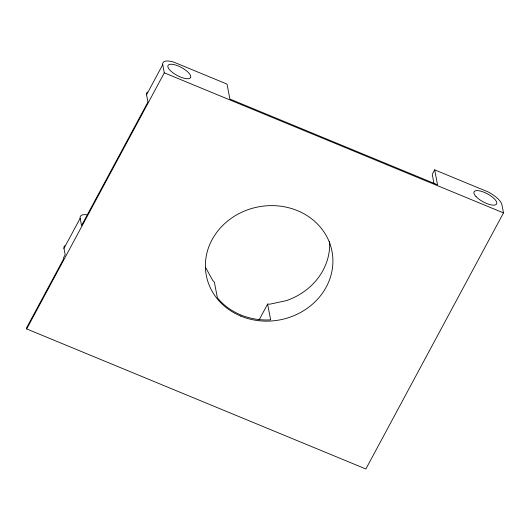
<?xml version="1.0" encoding="UTF-8"?>
<svg xmlns="http://www.w3.org/2000/svg" width="530" height="530" viewBox="0 0 530 530"><rect width="100%" height="100%" fill="white"/><g stroke="black" fill="none" stroke-linecap="round" stroke-linejoin="round"><path stroke-width="0.79" d="M433.759 183.625A12.8 3.312 -67.6 0 0 433.679 181.843L432.235 174.363L434.666 169.845L488.163 191.94A18.55 6.565 28.3 0 1 501.923 204.719L503.5 212.908L365.866 468.984L26.679 328.925L26.5 327.977L63.739 258.686L63.56 257.739L65.177 254.731L63.964 248.431L80.156 218.307A18.55 6.565 28.3 0 1 87.105 214.809M80.156 218.307L81.554 225.548L147.943 102.025L146.545 94.784L162.736 64.66A18.55 6.565 28.3 0 1 173.529 62.01L227.025 84.104L229.901 99.057L437.548 184.804L434.666 169.845M26.679 328.925L164.313 72.842L162.736 64.66M259.037 320.04L267.61 304.094L269.949 304.154L286.286 300.662A63.991 57.518 -10.9 0 0 329.62 241.554M164.313 72.842L503.5 212.908M205.494 267.299L212.821 280.562L214.365 282.106L217.393 297.847C230.172 313.449 250.743 321.074 270.644 319.835L267.61 304.094M146.545 94.784A18.55 6.565 28.3 0 1 147.446 92.048M63.964 248.431A18.55 6.565 28.3 0 1 64.872 245.695M190.615 77.479L189.727 78.341A12.8 4.525 28.3 0 1 177.365 75.598L174.502 73.909A12.8 4.525 28.3 0 1 168.494 64.892A12.8 4.525 28.3 0 1 182.214 67.933A12.8 4.525 28.3 0 1 190.615 77.479M240.805 316.105A63.991 57.518 -10.9 0 0 332.787 257.454A63.991 57.518 -10.9 0 0 233.829 216.591A63.991 57.518 -10.9 0 0 240.805 316.105M475.993 196.55A12.8 4.525 28.3 0 0 495.788 204.719A12.8 4.525 28.3 0 0 484.301 192.37A12.8 4.525 28.3 0 0 475.993 196.55"/></g></svg>
